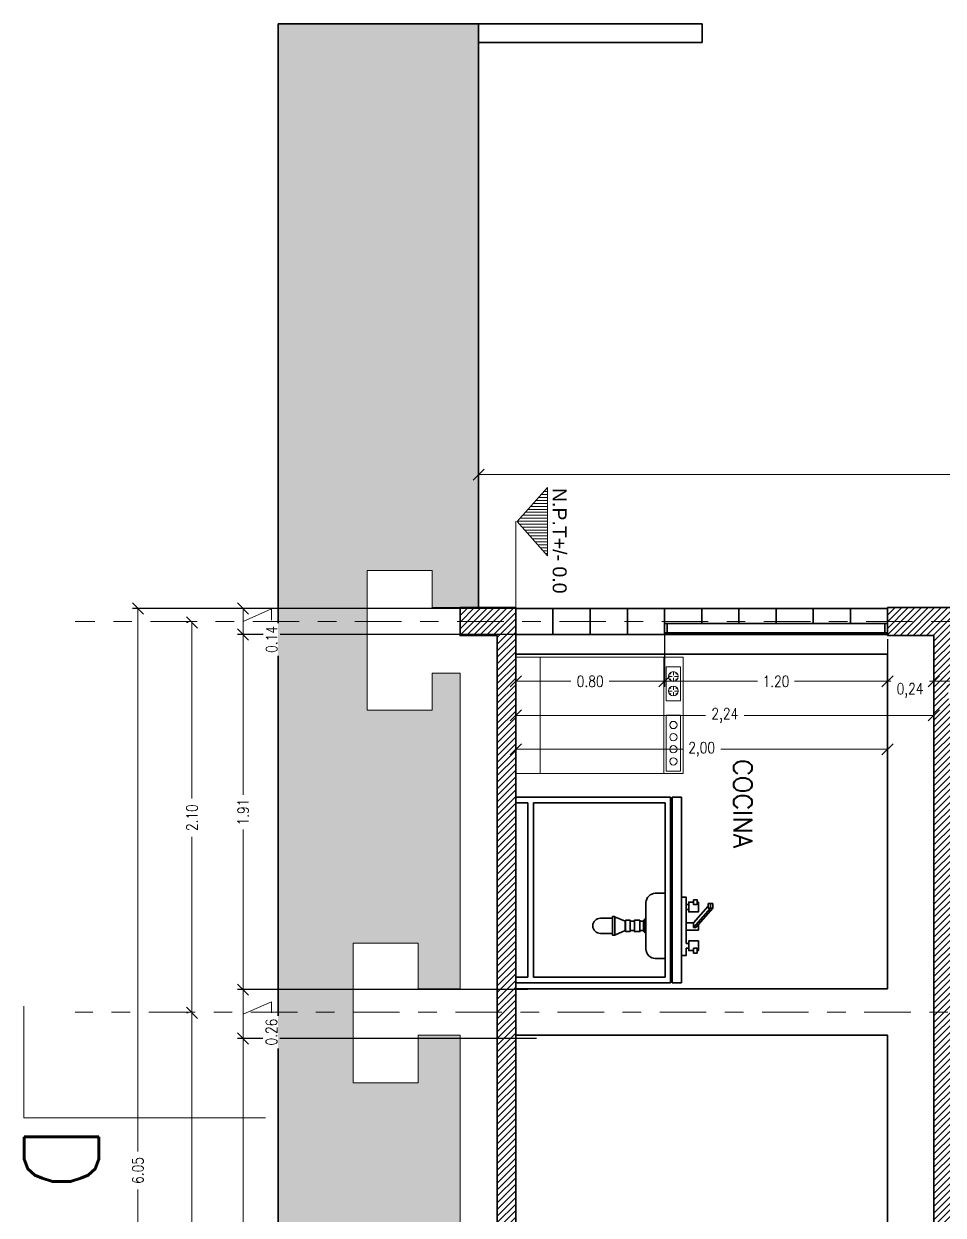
# Model space of a CAD drawing. Header units: metres. Extents: x -89 to 15, y -108 to -10.
# Drawn here: x -49.55 to -44.6, y -16.41 to -10 of the extents above; entities that cross this region are included whole.
import ezdxf

# ---------------------------------------------------------------- set-up
doc = ezdxf.new("R2010")
doc.units = ezdxf.units.M
doc.header["$LTSCALE"] = 5
doc.header["$MEASUREMENT"] = 0
doc.linetypes.add('CENTER', pattern=[2, 1.25, -0.25, 0.25, -0.25])
doc.layers.get('0').update_dxf_attribs({"color": 30})
for name, color, linetype, lineweight in [('A-ANNO-DIMS', 3, 'Continuous', 18), ('A-ANNO-SYMB', 3, 'Continuous', 18), ('A-ANNO-TEXT', 3, 'Continuous', 18), ('A-ELEV-MBE1', 7, 'Continuous', 35), ('A-SECT-MCUT', 7, 'Continuous', 35), ('A-SECT-PATT', 8, 'Continuous', 18)]:
    doc.layers.add(name, color=color, linetype=linetype, lineweight=lineweight)
doc.styles.add('E-ARIAL', font='arial.ttf')
doc.styles.add('E-ROMANS', font='romans.shx', dxfattribs={"width": 0.8})
doc.dimstyles.new('E-0050_TICK_12', dxfattribs={"dimscale": 0.001, "dimtxt": 60, "dimasz": 60, "dimexe": 30, "dimexo": 20, "dimgap": 30, "dimtad": 0, "dimzin": 0, "dimdsep": 46, "dimtxsty": 'E-ROMANS', "dimblk": 'OBLIQUE', "dimcen": 30, "dimclrd": 256, "dimclre": 256, "dimclrt": 256, "dimadec": 0, "dimazin": 0, "dimtfac": 1, "dimtmove": 1, "dimatfit": 3, "dimldrblk": 'OPEN90', "dimfxl": 1, "dimtfill": 1, "dimtolj": 1, "dimtzin": 0, "dimlwd": -1, "dimarcsym": 0})
pattern_1 = [(45, (-50.138073, -5.202707), (-0.01767767, 0.01767767), [])]

# ---------------------------------------------------------------- blocks, each defined once
blk = doc.blocks.new('_Oblique')
at = {"color": 0, "linetype": 'ByBlock', "lineweight": -2}
blk.add_line((-0.5, -0.5), (0.5, 0.5), dxfattribs=at)
blk = doc.blocks.new('*D165')
at = {"layer": 'A-ANNO-DIMS', "lineweight": -2, "transparency": 16777216}
for p, q in [((-47.0985, -12.4098), (-47.0985, -12.3998)), ((-39.5799, -12.4098), (-39.5799, -12.3998))]:
    blk.add_line(p, q, dxfattribs=at)
at = {"layer": 'A-ANNO-DIMS', "transparency": 16777216}
for p, q in [((-47.0985, -12.4298), (-43.4424, -12.4298)), ((-39.5799, -12.4298), (-43.2361, -12.4298))]:
    blk.add_line(p, q, dxfattribs=at)
at = {"layer": 'A-ANNO-DIMS', "transparency": 16777216, "xscale": 0.06, "yscale": 0.06, "zscale": 0.06, "rotation": 180}
blk.add_blockref('_Oblique', (-47.0985, -12.4298), dxfattribs=at)
at = {"layer": 'A-ANNO-DIMS', "transparency": 16777216, "xscale": 0.06, "yscale": 0.06, "zscale": 0.06}
blk.add_blockref('_Oblique', (-39.5799, -12.4298), dxfattribs=at)
at = {"layer": 'A-ANNO-DIMS', "transparency": 16777216, "insert": (-43.3392, -12.4298), "char_height": 0.06, "attachment_point": 5, "style": 'E-ROMANS', "bg_fill": 3, "box_fill_scale": 1.25, "bg_fill_color": 256, "bg_fill_true_color": 13158600, "bg_fill_transparency": 0}
blk.add_mtext('\\A1;7.52', dxfattribs=at)
blk = doc.blocks.new('_Open90')
at = {"color": 0, "linetype": 'ByBlock', "lineweight": -2}
for p, q in [((0, 0), (-1, 0)), ((-0.5, 0.5), (0, 0)), ((0, 0), (-0.5, -0.5))]:
    blk.add_line(p, q, dxfattribs=at)
blk = doc.blocks.new('*D166')
at = {"layer": 'A-ANNO-DIMS', "lineweight": -2, "transparency": 16777216}
for p, q in [((-48.6608, -13.2246), (-48.6708, -13.2246)), ((-48.6608, -15.3246), (-48.6708, -15.3246))]:
    blk.add_line(p, q, dxfattribs=at)
at = {"layer": 'A-ANNO-DIMS', "transparency": 16777216}
for p, q in [((-48.6408, -13.2246), (-48.6408, -14.1715)), ((-48.6408, -15.3246), (-48.6408, -14.3778))]:
    blk.add_line(p, q, dxfattribs=at)
at = {"layer": 'A-ANNO-DIMS', "transparency": 16777216, "xscale": 0.06, "yscale": 0.06, "zscale": 0.06}
for p, rotation in [((-48.6408, -13.2246), 90), ((-48.6408, -15.3246), 270)]:
    blk.add_blockref('_Oblique', p, dxfattribs=dict(at, rotation=rotation))
at = {"layer": 'A-ANNO-DIMS', "transparency": 16777216, "insert": (-48.6408, -14.2746), "char_height": 0.06, "attachment_point": 5, "rotation": 90, "style": 'E-ROMANS', "bg_fill": 3, "box_fill_scale": 1.25, "bg_fill_color": 256, "bg_fill_true_color": 13158600, "bg_fill_transparency": 0}
blk.add_mtext('\\A1;2.10', dxfattribs=at)
blk = doc.blocks.new('*D167')
at = {"layer": 'A-ANNO-DIMS', "lineweight": -2, "transparency": 16777216}
for p, q in [((-48.6608, -15.3246), (-48.6708, -15.3246)), ((-48.6608, -19.1246), (-48.6708, -19.1246))]:
    blk.add_line(p, q, dxfattribs=at)
at = {"layer": 'A-ANNO-DIMS', "transparency": 16777216}
for p, q in [((-48.6408, -15.3246), (-48.6408, -17.1215)), ((-48.6408, -19.1246), (-48.6408, -17.3278))]:
    blk.add_line(p, q, dxfattribs=at)
at = {"layer": 'A-ANNO-DIMS', "transparency": 16777216, "xscale": 0.06, "yscale": 0.06, "zscale": 0.06}
for p, rotation in [((-48.6408, -15.3246), 90), ((-48.6408, -19.1246), 270)]:
    blk.add_blockref('_Oblique', p, dxfattribs=dict(at, rotation=rotation))
at = {"layer": 'A-ANNO-DIMS', "transparency": 16777216, "insert": (-48.6408, -17.2246), "char_height": 0.06, "attachment_point": 5, "rotation": 90, "style": 'E-ROMANS', "bg_fill": 3, "box_fill_scale": 1.25, "bg_fill_color": 256, "bg_fill_true_color": 13158600, "bg_fill_transparency": 0}
blk.add_mtext('\\A1;3.80', dxfattribs=at)
blk = doc.blocks.new('*D168')
at = {"layer": 'A-ANNO-DIMS', "lineweight": -2, "transparency": 16777216}
for p, q in [((-46.8345, -13.2896), (-48.3958, -13.2896)), ((-46.8345, -15.1996), (-48.3958, -15.1996))]:
    blk.add_line(p, q, dxfattribs=at)
at = {"layer": 'A-ANNO-DIMS', "transparency": 16777216}
for p, q in [((-48.3658, -13.2896), (-48.3658, -14.1518)), ((-48.3658, -15.1996), (-48.3658, -14.3375))]:
    blk.add_line(p, q, dxfattribs=at)
at = {"layer": 'A-ANNO-DIMS', "transparency": 16777216, "xscale": 0.06, "yscale": 0.06, "zscale": 0.06}
for p, rotation in [((-48.3658, -13.2896), 90), ((-48.3658, -15.1996), 270)]:
    blk.add_blockref('_Oblique', p, dxfattribs=dict(at, rotation=rotation))
at = {"layer": 'A-ANNO-DIMS', "transparency": 16777216, "insert": (-48.3658, -14.2446), "char_height": 0.06, "attachment_point": 5, "rotation": 90, "style": 'E-ROMANS', "bg_fill": 3, "box_fill_scale": 1.25, "bg_fill_color": 256, "bg_fill_true_color": 13158600, "bg_fill_transparency": 0}
blk.add_mtext('\\A1;1.91', dxfattribs=at)
blk = doc.blocks.new('*D169')
at = {"layer": 'A-ANNO-DIMS', "lineweight": -2, "transparency": 16777216}
for p, q in [((-46.7872, -15.4626), (-48.3958, -15.4626)), ((-46.8128, -19.055), (-48.3958, -19.055))]:
    blk.add_line(p, q, dxfattribs=at)
at = {"layer": 'A-ANNO-DIMS', "transparency": 16777216}
for p, q in [((-48.3658, -15.4626), (-48.3658, -17.1568)), ((-48.3658, -19.055), (-48.3658, -17.3608))]:
    blk.add_line(p, q, dxfattribs=at)
at = {"layer": 'A-ANNO-DIMS', "transparency": 16777216, "xscale": 0.06, "yscale": 0.06, "zscale": 0.06}
for p, rotation in [((-48.3658, -15.4626), 90), ((-48.3658, -19.055), 270)]:
    blk.add_blockref('_Oblique', p, dxfattribs=dict(at, rotation=rotation))
at = {"layer": 'A-ANNO-DIMS', "transparency": 16777216, "insert": (-48.3658, -17.2588), "char_height": 0.06, "attachment_point": 5, "rotation": 90, "style": 'E-ROMANS', "bg_fill": 3, "box_fill_scale": 1.25, "bg_fill_color": 256, "bg_fill_true_color": 13158600, "bg_fill_transparency": 0}
blk.add_mtext('\\A1;3.59', dxfattribs=at)
blk = doc.blocks.new('*D249')
at = {"layer": 'A-ANNO-DIMS', "lineweight": -2, "transparency": 16777216}
for p, q in [((-48.3858, -15.1996), (-48.3958, -15.1996)), ((-48.3858, -15.4626), (-48.3958, -15.4626))]:
    blk.add_line(p, q, dxfattribs=at)
at = {"layer": 'A-ANNO-DIMS', "transparency": 16777216}
for p, q in [((-48.3658, -15.1996), (-48.3658, -15.4626)), ((-48.3658, -15.3311), (-48.2132, -15.2648)), ((-48.2132, -15.2648), (-48.2132, -15.3248))]:
    blk.add_line(p, q, dxfattribs=at)
at = {"layer": 'A-ANNO-DIMS', "transparency": 16777216, "xscale": 0.06, "yscale": 0.06, "zscale": 0.06}
for p, rotation in [((-48.3658, -15.1996), 90), ((-48.3658, -15.4626), 270)]:
    blk.add_blockref('_Oblique', p, dxfattribs=dict(at, rotation=rotation))
at = {"layer": 'A-ANNO-DIMS', "transparency": 16777216, "insert": (-48.2132, -15.428), "char_height": 0.06, "attachment_point": 5, "rotation": 90, "style": 'E-ROMANS', "bg_fill": 3, "box_fill_scale": 1.25, "bg_fill_color": 256, "bg_fill_true_color": 13158600, "bg_fill_transparency": 0}
blk.add_mtext('\\A1;0.26', dxfattribs=at)
blk = doc.blocks.new('*D250')
at = {"layer": 'A-ANNO-DIMS', "lineweight": -2, "transparency": 16777216}
for p, q in [((-46.5516, -13.1496), (-48.3959, -13.1496)), ((-46.5516, -13.2896), (-48.3959, -13.2896))]:
    blk.add_line(p, q, dxfattribs=at)
at = {"layer": 'A-ANNO-DIMS', "transparency": 16777216}
for p, q in [((-48.3659, -13.2896), (-48.3659, -13.1496)), ((-48.3659, -13.2196), (-48.2122, -13.1519)), ((-48.2122, -13.1519), (-48.2122, -13.2119))]:
    blk.add_line(p, q, dxfattribs=at)
at = {"layer": 'A-ANNO-DIMS', "transparency": 16777216, "xscale": 0.06, "yscale": 0.06, "zscale": 0.06}
for p, rotation in [((-48.3659, -13.1496), 90), ((-48.3659, -13.2896), 270)]:
    blk.add_blockref('_Oblique', p, dxfattribs=dict(at, rotation=rotation))
at = {"layer": 'A-ANNO-DIMS', "transparency": 16777216, "insert": (-48.2122, -13.3162), "char_height": 0.06, "attachment_point": 5, "rotation": 90, "style": 'E-ROMANS', "bg_fill": 3, "box_fill_scale": 1.25, "bg_fill_color": 256, "bg_fill_true_color": 13158600, "bg_fill_transparency": 0}
blk.add_mtext('\\A1;0.14', dxfattribs=at)
blk = doc.blocks.new('*D170')
at = {"layer": 'A-ANNO-DIMS', "lineweight": -2, "transparency": 16777216}
for p, q in [((-47.1929, -13.1496), (-48.9615, -13.1496)), ((-47.2185, -19.195), (-48.9615, -19.195))]:
    blk.add_line(p, q, dxfattribs=at)
at = {"layer": 'A-ANNO-DIMS', "transparency": 16777216}
for p, q in [((-48.9315, -13.1496), (-48.9315, -16.0703)), ((-48.9315, -19.195), (-48.9315, -16.2743))]:
    blk.add_line(p, q, dxfattribs=at)
at = {"layer": 'A-ANNO-DIMS', "transparency": 16777216, "xscale": 0.06, "yscale": 0.06, "zscale": 0.06}
for p, rotation in [((-48.9315, -13.1496), 90), ((-48.9315, -19.195), 270)]:
    blk.add_blockref('_Oblique', p, dxfattribs=dict(at, rotation=rotation))
at = {"layer": 'A-ANNO-DIMS', "transparency": 16777216, "insert": (-48.9315, -16.1723), "char_height": 0.06, "attachment_point": 5, "rotation": 90, "style": 'E-ROMANS', "bg_fill": 3, "box_fill_scale": 1.25, "bg_fill_color": 256, "bg_fill_true_color": 13158600, "bg_fill_transparency": 0}
blk.add_mtext('\\A1;6.05', dxfattribs=at)
blk = doc.blocks.new('*D223')
at = {"layer": 'A-ANNO-DIMS', "lineweight": -2, "transparency": 16777216}
for p, q in [((-46.8985, -13.165), (-46.8985, -13.5714)), ((-46.0985, -13.165), (-46.0985, -13.5714))]:
    blk.add_line(p, q, dxfattribs=at)
at = {"layer": 'A-ANNO-DIMS', "transparency": 16777216}
for p, q in [((-46.8985, -13.5414), (-46.6017, -13.5414)), ((-46.0985, -13.5414), (-46.3954, -13.5414))]:
    blk.add_line(p, q, dxfattribs=at)
at = {"layer": 'A-ANNO-DIMS', "transparency": 16777216, "xscale": 0.06, "yscale": 0.06, "zscale": 0.06, "rotation": 180}
blk.add_blockref('_Oblique', (-46.8985, -13.5414), dxfattribs=at)
at = {"layer": 'A-ANNO-DIMS', "transparency": 16777216, "xscale": 0.06, "yscale": 0.06, "zscale": 0.06}
blk.add_blockref('_Oblique', (-46.0985, -13.5414), dxfattribs=at)
at = {"layer": 'A-ANNO-DIMS', "transparency": 16777216, "insert": (-46.4985, -13.5414), "char_height": 0.06, "attachment_point": 5, "style": 'E-ROMANS', "bg_fill": 3, "box_fill_scale": 1.25, "bg_fill_color": 256, "bg_fill_true_color": 13158600, "bg_fill_transparency": 0}
blk.add_mtext('\\A1;0.80', dxfattribs=at)
blk = doc.blocks.new('*D224')
at = {"layer": 'A-ANNO-DIMS', "lineweight": -2, "transparency": 16777216}
for p, q in [((-46.0985, -13.165), (-46.0985, -13.5714)), ((-44.8985, -13.315), (-44.8985, -13.5714))]:
    blk.add_line(p, q, dxfattribs=at)
at = {"layer": 'A-ANNO-DIMS', "transparency": 16777216}
for p, q in [((-46.0985, -13.5414), (-45.5982, -13.5414)), ((-44.8985, -13.5414), (-45.3988, -13.5414))]:
    blk.add_line(p, q, dxfattribs=at)
at = {"layer": 'A-ANNO-DIMS', "transparency": 16777216, "xscale": 0.06, "yscale": 0.06, "zscale": 0.06, "rotation": 180}
blk.add_blockref('_Oblique', (-46.0985, -13.5414), dxfattribs=at)
at = {"layer": 'A-ANNO-DIMS', "transparency": 16777216, "xscale": 0.06, "yscale": 0.06, "zscale": 0.06}
blk.add_blockref('_Oblique', (-44.8985, -13.5414), dxfattribs=at)
at = {"layer": 'A-ANNO-DIMS', "transparency": 16777216, "insert": (-45.4985, -13.5414), "char_height": 0.06, "attachment_point": 5, "style": 'E-ROMANS', "bg_fill": 3, "box_fill_scale": 1.25, "bg_fill_color": 256, "bg_fill_true_color": 13158600, "bg_fill_transparency": 0}
blk.add_mtext('\\A1;1.20', dxfattribs=at)
blk = doc.blocks.new('*D225')
at = {"layer": 'A-ANNO-DIMS', "lineweight": -2, "transparency": 16777216}
for p, q in [((-44.8985, -13.315), (-44.8985, -13.5714)), ((-44.6492, -13.3456), (-44.6492, -13.5714))]:
    blk.add_line(p, q, dxfattribs=at)
at = {"layer": 'A-ANNO-DIMS', "transparency": 16777216}
for p, q in [((-44.8985, -13.5414), (-44.8817, -13.5414)), ((-44.6492, -13.5414), (-44.6731, -13.5414))]:
    blk.add_line(p, q, dxfattribs=at)
at = {"layer": 'A-ANNO-DIMS', "transparency": 16777216, "insert": (-44.7774, -13.5903), "char_height": 0.06, "attachment_point": 5, "style": 'E-ROMANS', "bg_fill": 3, "box_fill_scale": 1.25, "bg_fill_color": 256, "bg_fill_true_color": 13158600, "bg_fill_transparency": 0}
blk.add_mtext('\\A1;0,24', dxfattribs=at)
at = {"layer": 'A-ANNO-DIMS', "transparency": 16777216, "xscale": 0.06, "yscale": 0.06, "zscale": 0.06, "rotation": 180}
blk.add_blockref('_Oblique', (-44.8985, -13.5414), dxfattribs=at)
at = {"layer": 'A-ANNO-DIMS', "transparency": 16777216, "xscale": 0.06, "yscale": 0.06, "zscale": 0.06}
blk.add_blockref('_Oblique', (-44.6492, -13.5414), dxfattribs=at)
blk = doc.blocks.new('*D230')
at = {"layer": 'A-ANNO-DIMS', "lineweight": -2, "transparency": 16777216}
for p, q in [((-44.6492, -13.315), (-44.6492, -13.5714)), ((-44.5492, -13.315), (-44.5492, -13.5714))]:
    blk.add_line(p, q, dxfattribs=at)
at = {"layer": 'A-ANNO-DIMS', "transparency": 16777216}
blk.add_line((-44.6492, -13.5414), (-44.5492, -13.5414), dxfattribs=at)
at = {"layer": 'A-ANNO-DIMS', "transparency": 16777216, "xscale": 0.06, "yscale": 0.06, "zscale": 0.06, "rotation": 180}
blk.add_blockref('_Oblique', (-44.6492, -13.5414), dxfattribs=at)
at = {"layer": 'A-ANNO-DIMS', "transparency": 16777216, "insert": (-44.4848, -13.5903), "char_height": 0.06, "attachment_point": 5, "style": 'E-ROMANS', "bg_fill": 3, "box_fill_scale": 1.25, "bg_fill_color": 256, "bg_fill_true_color": 13158600, "bg_fill_transparency": 0}
blk.add_mtext('\\A1;0.10', dxfattribs=at)
at = {"layer": 'A-ANNO-DIMS', "transparency": 16777216, "xscale": 0.06, "yscale": 0.06, "zscale": 0.06}
blk.add_blockref('_Oblique', (-44.5492, -13.5414), dxfattribs=at)
blk = doc.blocks.new('*D232')
at = {"layer": 'A-ANNO-DIMS', "lineweight": -2, "transparency": 16777216}
for p, q in [((-46.8985, -13.3104), (-46.8985, -13.7547)), ((-44.6492, -13.3456), (-44.6492, -13.7547))]:
    blk.add_line(p, q, dxfattribs=at)
at = {"layer": 'A-ANNO-DIMS', "transparency": 16777216}
for p, q in [((-46.8985, -13.7247), (-45.8782, -13.7247)), ((-44.6492, -13.7247), (-45.6696, -13.7247))]:
    blk.add_line(p, q, dxfattribs=at)
at = {"layer": 'A-ANNO-DIMS', "transparency": 16777216, "xscale": 0.06, "yscale": 0.06, "zscale": 0.06, "rotation": 180}
blk.add_blockref('_Oblique', (-46.8985, -13.7247), dxfattribs=at)
at = {"layer": 'A-ANNO-DIMS', "transparency": 16777216, "xscale": 0.06, "yscale": 0.06, "zscale": 0.06}
blk.add_blockref('_Oblique', (-44.6492, -13.7247), dxfattribs=at)
at = {"layer": 'A-ANNO-DIMS', "transparency": 16777216, "insert": (-45.7739, -13.7247), "char_height": 0.06, "attachment_point": 5, "style": 'E-ROMANS', "bg_fill": 3, "box_fill_scale": 1.25, "bg_fill_color": 256, "bg_fill_true_color": 13158600, "bg_fill_transparency": 0}
blk.add_mtext('\\A1;2,24', dxfattribs=at)
blk = doc.blocks.new('*D235')
at = {"layer": 'A-ANNO-DIMS', "lineweight": -2, "transparency": 16777216}
for p, q in [((-46.8985, -14.0172), (-46.8985, -13.8771)), ((-44.8985, -14.0172), (-44.8985, -13.8771))]:
    blk.add_line(p, q, dxfattribs=at)
at = {"layer": 'A-ANNO-DIMS', "transparency": 16777216}
for p, q in [((-46.8985, -13.9071), (-46.0017, -13.9071)), ((-44.8985, -13.9071), (-45.7954, -13.9071))]:
    blk.add_line(p, q, dxfattribs=at)
at = {"layer": 'A-ANNO-DIMS', "transparency": 16777216, "xscale": 0.06, "yscale": 0.06, "zscale": 0.06, "rotation": 180}
blk.add_blockref('_Oblique', (-46.8985, -13.9071), dxfattribs=at)
at = {"layer": 'A-ANNO-DIMS', "transparency": 16777216, "xscale": 0.06, "yscale": 0.06, "zscale": 0.06}
blk.add_blockref('_Oblique', (-44.8985, -13.9071), dxfattribs=at)
at = {"layer": 'A-ANNO-DIMS', "transparency": 16777216, "insert": (-45.8985, -13.9071), "char_height": 0.06, "attachment_point": 5, "style": 'E-ROMANS', "bg_fill": 3, "box_fill_scale": 1.25, "bg_fill_color": 256, "bg_fill_true_color": 13158600, "bg_fill_transparency": 0}
blk.add_mtext('\\A1;2,00', dxfattribs=at)

msp = doc.modelspace()

# ---------------------------------------------------------------- hatches: boundary and pattern name
at = {"layer": 'A-SECT-PATT'}
h = msp.add_hatch(dxfattribs=at)
h.set_pattern_fill('ANSI31', color=256, scale=0.005, angle=135, style=0)
h.set_pattern_definition([(180, (-178.556012, -217.165877), (-4e-17, -0.015875), [])])
h.paths.add_polyline_path([(-46.7287, -12.4985), (-46.891, -12.6825), (-46.7287, -12.8665)])
h = msp.add_hatch(dxfattribs=at)
h.set_pattern_fill('ANSI31', color=256, scale=0.2, style=0)
h.set_pattern_definition(pattern_1)
h.paths.add_polyline_path([(-44.5492, -13.145), (-44.8985, -13.145), (-44.8985, -13.295), (-44.6492, -13.295), (-44.6492, -19.045), (-44.8985, -19.045), (-44.8985, -19.195), (-44.5492, -19.195)])

# ---------------------------------------------------------------- linework, layer by layer
at = {"layer": 'A-ANNO-SYMB', "ltscale": 0.003}
for p, q in [((-47.3485, -12.9458), (-47.6985, -12.9458)), ((-47.6985, -13.6958), (-47.6985, -12.9458)), ((-47.3485, -13.145), (-47.3485, -12.9458)), ((-47.1985, -13.145), (-47.3485, -13.145)), ((-46.7681, -14.0372), (-46.7681, -13.4111)), ((-46.1029, -13.4111), (-46.1029, -14.0372)), ((-47.3485, -13.6958), (-47.3485, -13.4967)), ((-47.1985, -13.4967), (-47.3485, -13.4967)), ((-47.1985, -13.4967), (-47.1985, -15.195)), ((-46.0572, -13.5154), (-46.0768, -13.5154)), ((-46.0691, -13.497), (-46.0638, -13.5024)), ((-46.0507, -13.4893), (-46.0507, -13.5089)), ((-46.0442, -13.5154), (-46.0246, -13.5154)), ((-46.0377, -13.5024), (-46.0326, -13.4973)), ((-46.0638, -13.5285), (-46.0691, -13.5338)), ((-46.0691, -13.5753), (-46.0638, -13.5806)), ((-46.0507, -13.5415), (-46.0507, -13.5219)), ((-46.0507, -13.5676), (-46.0507, -13.5872)), ((-46.0329, -13.5333), (-46.0377, -13.5285)), ((-46.0377, -13.5806), (-46.0326, -13.5756)), ((-46.0572, -13.5937), (-46.0768, -13.5937)), ((-46.0638, -13.6067), (-46.0691, -13.6121)), ((-46.0507, -13.6198), (-46.0507, -13.6002)), ((-46.0442, -13.5937), (-46.0246, -13.5937)), ((-46.0329, -13.6115), (-46.0377, -13.6067)), ((-47.3485, -13.6958), (-47.6985, -13.6958)), ((-46.0076, -14.037), (-46.0576, -14.037))]:
    msp.add_line(p, q, dxfattribs=at)
at = {"layer": 'A-ANNO-SYMB', "ltscale": 0.2}
msp.add_line((-49.5455, -15.8887), (-49.5455, -15.2887), dxfattribs=at)
at = {"layer": 'A-ANNO-SYMB'}
msp.add_lwpolyline([(-46.8908, -12.6823), (-46.7285, -12.4983), (-46.7285, -12.8663)], close=True, dxfattribs=at)
at = {"layer": 'A-ANNO-SYMB', "ltscale": 0.003}
for points in [[(-46.8985, -14.0372), (-45.9985, -14.0372), (-45.9985, -13.4111), (-46.8985, -13.4111)], [(-46.0898, -13.6459), (-46.0116, -13.6459), (-46.0116, -13.4632), (-46.0898, -13.4632)], [(-46.0898, -14.0241), (-46.0116, -14.0241), (-46.0116, -13.7241), (-46.0898, -13.7241)]]:
    msp.add_lwpolyline(points, close=True, dxfattribs=at)
for centre, radius in [((-46.0507, -13.5154), 0.0261), ((-46.0507, -13.5937), 0.0261), ((-46.0507, -13.7763), 0.0196), ((-46.0507, -13.8415), 0.0196), ((-46.0507, -13.9067), 0.0196), ((-46.0507, -13.9719), 0.0196)]:
    msp.add_circle(centre, radius, dxfattribs=at)
at = {"layer": 'A-ELEV-MBE1'}
for p, q in [((-48.1776, -22.8204), (-48.1776, -10.005)), ((-47.0985, -10.005), (-48.1776, -10.005)), ((-45.8966, -10.005), (-47.0985, -10.005)), ((-47.0985, -13.145), (-47.0985, -10.005)), ((-45.8966, -10.005), (-46.9985, -10.005)), ((-45.8966, -10.105), (-45.8966, -10.005)), ((-45.8966, -10.105), (-45.8966, -10.005)), ((-47.0985, -10.105), (-45.8966, -10.105)), ((-46.9985, -10.105), (-45.8966, -10.105)), ((-46.0985, -13.1504), (-44.8972, -13.1504)), ((-46.0985, -13.2904), (-46.0985, -13.1504)), ((-45.8985, -13.1504), (-45.8985, -13.2304)), ((-45.8985, -13.2304), (-45.8985, -13.1504)), ((-45.6985, -13.1504), (-45.6985, -13.2304)), ((-45.6985, -13.2304), (-45.6985, -13.1504)), ((-45.4985, -13.1504), (-45.4985, -13.2304)), ((-45.4985, -13.2304), (-45.4985, -13.1504)), ((-45.2985, -13.1504), (-45.2985, -13.2304)), ((-45.2985, -13.2304), (-45.2985, -13.1504)), ((-45.0985, -13.1504), (-45.0985, -13.2304)), ((-44.9985, -13.1504), (-45.0985, -13.1504)), ((-46.0985, -13.2304), (-46.0985, -13.2804)), ((-46.0985, -13.2304), (-44.8985, -13.2304)), ((-46.0835, -13.2304), (-46.0835, -13.2804)), ((-44.9135, -13.2304), (-44.9135, -13.2804)), ((-44.8985, -13.2304), (-44.8985, -13.2804)), ((-46.0985, -13.2804), (-44.8985, -13.2804)), ((-45.8985, -13.2904), (-46.0985, -13.2904)), ((-45.8985, -13.2804), (-45.8985, -13.2904)), ((-45.8985, -13.2904), (-44.8985, -13.2904)), ((-46.8341, -14.1645), (-46.8985, -14.1645)), ((-46.8341, -14.1945), (-46.8985, -14.1945)), ((-46.8341, -14.1645), (-46.0656, -14.1645)), ((-46.8341, -14.6634), (-46.8341, -14.1945)), ((-46.8341, -14.1945), (-46.8341, -15.1324)), ((-46.8041, -14.1945), (-46.0956, -14.1945)), ((-46.8041, -14.1945), (-46.8041, -15.1324)), ((-46.8041, -14.6634), (-46.8041, -14.1945)), ((-46.0956, -14.1945), (-46.0956, -14.6634)), ((-46.0656, -14.1645), (-46.0656, -14.6634)), ((-46.0576, -14.1645), (-46.0576, -15.1624)), ((-46.0576, -14.1645), (-46.0076, -14.1645)), ((-46.0076, -14.1645), (-46.0076, -15.1624)), ((-46.8341, -14.6634), (-46.8341, -15.1324)), ((-46.0956, -15.1324), (-46.0956, -14.6634)), ((-46.0656, -15.1624), (-46.0656, -14.6634)), ((-45.8511, -14.7356), (-45.8642, -14.7356)), ((-45.8642, -14.7356), (-45.8642, -14.7617)), ((-45.8381, -14.7356), (-45.8511, -14.7356)), ((-45.8511, -14.7356), (-45.8511, -14.7617)), ((-45.8381, -14.7617), (-45.8381, -14.7356)), ((-45.9815, -14.7421), (-45.9685, -14.7421)), ((-45.9685, -14.7682), (-45.9815, -14.7682)), ((-45.8641, -14.7502), (-45.9424, -14.84)), ((-45.8511, -14.7617), (-45.9424, -14.866)), ((-45.9294, -14.866), (-45.8381, -14.7617)), ((-45.8642, -14.7617), (-45.8511, -14.7617)), ((-45.8511, -14.7617), (-45.8381, -14.7617)), ((-46.3781, -14.8156), (-46.4433, -14.8156)), ((-46.31, -14.8316), (-46.31, -14.8816)), ((-46.31, -14.8316), (-46.3081, -14.8316)), ((-46.2839, -14.8316), (-46.2608, -14.8316)), ((-46.2304, -14.8316), (-46.2107, -14.8316)), ((-45.9424, -14.84), (-45.9815, -14.84)), ((-45.9424, -14.84), (-45.9424, -14.866)), ((-45.9163, -14.8791), (-45.9163, -14.8512)), ((-46.3781, -14.8975), (-46.4433, -14.8975)), ((-46.31, -14.8816), (-46.3081, -14.8816)), ((-46.2839, -14.8816), (-46.2608, -14.8816)), ((-46.2304, -14.8816), (-46.2107, -14.8816)), ((-45.9815, -14.8791), (-45.9163, -14.8791)), ((-45.9424, -14.866), (-45.9294, -14.866)), ((-45.9685, -14.9508), (-45.9815, -14.9508)), ((-45.9815, -14.9769), (-45.9685, -14.9769)), ((-46.8341, -15.1324), (-46.8985, -15.1324)), ((-46.8341, -15.1624), (-46.8985, -15.1624)), ((-46.8341, -15.1624), (-46.0656, -15.1624)), ((-46.8041, -15.1324), (-46.0956, -15.1324)), ((-46.0576, -15.1624), (-46.0076, -15.1624))]:
    msp.add_line(p, q, dxfattribs=at)
for points in [[(-45.6985, -13.2804), (-45.6985, -13.2904)], [(-45.4985, -13.2804), (-45.4985, -13.2904)], [(-45.2985, -13.2804), (-45.2985, -13.2904)], [(-45.0985, -13.2804), (-45.0985, -13.2904)], [(-44.8985, -15.195), (-44.8985, -13.395)], [(-46.0656, -14.6816), (-46.0576, -14.6816)], [(-45.9815, -14.9508), (-45.9815, -14.703), (-46.0076, -14.703), (-46.0076, -15.016), (-45.9815, -15.016), (-45.9815, -14.9769)], [(-45.9228, -14.7291), (-45.9163, -14.7291), (-45.9163, -14.7813), (-45.9685, -14.7813), (-45.9685, -14.7291), (-45.9424, -14.7291)], [(-46.31, -14.8316), (-46.3614, -14.8092), (-46.3662, -14.8092), (-46.3662, -14.8092)], [(-46.2038, -14.8246), (-46.2107, -14.8275), (-46.2107, -14.8566)], [(-46.2038, -14.8886), (-46.2107, -14.8856), (-46.2107, -14.8566)], [(-46.31, -14.8816), (-46.3614, -14.904), (-46.3662, -14.904), (-46.3662, -14.904)], [(-45.9228, -14.99), (-45.9163, -14.99), (-45.9163, -14.9378), (-45.9685, -14.9378), (-45.9685, -14.99), (-45.9424, -14.99)], [(-46.0576, -15.032), (-46.0656, -15.032)], [(-44.8985, -15.445), (-46.8985, -15.445), (-46.8985, -15.195), (-44.8985, -15.195)], [(-44.8985, -18.845), (-44.8985, -15.445)]]:
    msp.add_lwpolyline(points, dxfattribs=at)
for points in [[(-46.8341, -15.1324), (-46.8341, -14.6634), (-46.8341, -14.6634), (-46.8341, -15.1324)], [(-45.9424, -14.716), (-45.9229, -14.716), (-45.9229, -14.7421), (-45.9424, -14.7421)], [(-46.3662, -14.8056), (-46.3662, -14.9075), (-46.3781, -14.9075), (-46.3781, -14.8056)], [(-46.2839, -14.826), (-46.2839, -14.8871), (-46.3081, -14.8871), (-46.3081, -14.826)], [(-46.2304, -14.826), (-46.2304, -14.8871), (-46.2608, -14.8871), (-46.2608, -14.826)], [(-46.1981, -14.8192), (-46.1981, -14.894), (-46.2038, -14.894), (-46.2038, -14.8192)], [(-45.9424, -15.003), (-45.9229, -15.003), (-45.9229, -14.9769), (-45.9424, -14.9769)]]:
    msp.add_lwpolyline(points, close=True, dxfattribs=at)
msp.add_lwpolyline([(-46.0956, -15.032), (-46.1481, -15.032, -0.414214), (-46.1981, -14.982), (-46.1981, -14.7316, -0.414214), (-46.1481, -14.6816), (-46.0956, -14.6816)], format="xyb", dxfattribs=at)
msp.add_arc((-46.4433, -14.8566), 0.0409, 90, 270, dxfattribs=at)
at = {"layer": 'A-SECT-MCUT'}
for p, q in [((-44.8985, -13.295), (-44.8985, -13.145)), ((-44.8985, -13.145), (-44.5492, -13.145)), ((-44.6492, -13.295), (-44.8985, -13.295)), ((-44.6492, -19.045), (-44.6492, -13.295))]:
    msp.add_line(p, q, dxfattribs=at)
for points in [[(-46.8985, -13.295), (-46.8985, -13.295), (-46.8985, -13.145), (-47.1985, -13.145), (-47.1985, -13.295), (-46.9985, -13.295)], [(-46.9985, -13.295), (-46.9985, -19.045)]]:
    msp.add_lwpolyline(points, dxfattribs=at)
for points in [[(-46.6985, -13.1504), (-46.6985, -13.2904), (-46.8985, -13.2904), (-46.8985, -13.1504)], [(-46.4985, -13.1504), (-46.4985, -13.2904), (-46.6985, -13.2904), (-46.6985, -13.1504)], [(-46.2985, -13.1504), (-46.2985, -13.2904), (-46.4985, -13.2904), (-46.4985, -13.1504)], [(-46.0985, -13.1504), (-46.0985, -13.2904), (-46.2985, -13.2904), (-46.2985, -13.1504)]]:
    msp.add_lwpolyline(points, close=True, dxfattribs=at)

# ---------------------------------------------------------------- texts
at = {"layer": 'A-ANNO-TEXT'}
for s, height, style, p in [('N.P.T+/- 0.0', 0.075, 'E-ARIAL', (-46.7, -12.5015)), ('COCINA', 0.1, 'E-ROMANS', (-45.727, -13.9598)), ('D', 0.4, 'E-ROMANS', (-49.5428, -15.9229))]:
    msp.add_text(s, height=height, rotation=270, dxfattribs=dict(at, style=style)).set_placement(p)

# ---------------------------------------------------------------- dimensions: what is measured, and where the dimension line sits
at = {"layer": 'A-ANNO-DIMS'}
dim = msp.add_linear_dim(base=(-48.6408, -15.3246), p1=(-48.6408, -13.2246), p2=(-48.6408, -15.3246), angle=270, dimstyle='E-0050_TICK_12', dxfattribs=at)
dim.commit()
dim.dimension.update_dxf_attribs({"geometry": '*D166', "text_midpoint": (-48.6408, -14.2746)})

# ---------------------------------------------------------------- next in the draw order: dimensions: what is measured, and where the dimension line sits
dim = msp.add_linear_dim(base=(-47.0985, -12.4298), p1=(-39.5799, -12.4298), p2=(-47.0985, -12.4298), dimstyle='E-0050_TICK_12', dxfattribs=at)
dim.commit()
dim.dimension.update_dxf_attribs({"geometry": '*D165', "text_midpoint": (-43.3392, -12.4298)})
for base, p1, p2, picture, middle in [((-48.3658, -15.1996), (-46.8145, -13.2896), (-46.8145, -15.1996), '*D168', (-48.3658, -14.2446)), ((-48.6408, -19.1246), (-48.6408, -15.3246), (-48.6408, -19.1246), '*D167', (-48.6408, -17.2246)), ((-48.3658, -19.055), (-46.7672, -15.4626), (-46.7928, -19.055), '*D169', (-48.3658, -17.2588))]:
    dim = msp.add_linear_dim(base=base, p1=p1, p2=p2, angle=270, dimstyle='E-0050_TICK_12', dxfattribs=at)
    dim.commit()
    dim.dimension.update_dxf_attribs({"geometry": picture, "text_midpoint": middle})

# ---------------------------------------------------------------- next in the draw order: dimensions: what is measured, and where the dimension line sits
for base, p1, p2, picture, middle in [((-48.3659, -13.1496), (-46.5316, -13.2896), (-46.5316, -13.1496), '*D250', (-48.2122, -13.2419)), ((-48.3658, -15.4626), (-48.3658, -15.1996), (-48.3658, -15.4626), '*D249', (-48.2132, -15.3548))]:
    dim = msp.add_linear_dim(base=base, p1=p1, p2=p2, angle=270, dimstyle='E-0050_TICK_12', dxfattribs=at)
    dim.commit()
    dim.dimension.update_dxf_attribs({"geometry": picture, "text_midpoint": middle, "dimtype": 160})

# ---------------------------------------------------------------- next in the draw order: linework, layer by layer
at = {"layer": 'A-ANNO-SYMB'}
msp.add_lwpolyline([(-46.8985, -13.1501), (-46.8985, -13.1501), (-46.8987, -12.68), (-46.8987, -12.68)], dxfattribs=at)
at = {"layer": 'A-ELEV-MBE1'}
msp.add_line((-44.8985, -13.395), (-46.8985, -13.395), dxfattribs=at)
at = {"layer": 'A-SECT-MCUT'}
msp.add_lwpolyline([(-46.8985, -19.195), (-46.8985, -13.145)], dxfattribs=at)

# ---------------------------------------------------------------- next in the draw order: dimensions: what is measured, and where the dimension line sits
at = {"layer": 'A-ANNO-DIMS'}
dim = msp.add_linear_dim(base=(-48.9315, -19.195), p1=(-47.1729, -13.1496), p2=(-47.1985, -19.195), angle=270, dimstyle='E-0050_TICK_12', dxfattribs=at)
dim.commit()
dim.dimension.update_dxf_attribs({"geometry": '*D170', "text_midpoint": (-48.9315, -16.1723)})

# ---------------------------------------------------------------- next in the draw order: hatches: boundary and pattern name
at = {"layer": 'A-SECT-PATT'}
h = msp.add_hatch(dxfattribs=at)
h.set_pattern_fill('DOTS', color=256, style=0)
h.set_pattern_definition([(270, (-60.52144, -10.004997), (0.0625, -0.03125), [0, -0.0625])])
h.paths.add_polyline_path([(-47.0692, -22.8204), (-47.0692, -22.3527), (-47.0985, -22.3527), (-47.0985, -19.195), (-47.1985, -19.195), (-47.3485, -19.195), (-47.3485, -19.3942), (-47.6985, -19.3942), (-47.6985, -18.6442), (-47.3485, -18.6442), (-47.3485, -18.8433), (-47.1985, -18.8433), (-47.1985, -15.445), (-47.4235, -15.445), (-47.4235, -15.4907), (-47.4235, -15.7001), (-47.7735, -15.7001), (-47.7735, -14.9501), (-47.4235, -14.9501), (-47.4235, -15.1492), (-47.4235, -15.195), (-47.1985, -15.195), (-47.1985, -13.4967), (-47.3485, -13.4967), (-47.3485, -13.6958), (-47.6985, -13.6958), (-47.6985, -12.9458), (-47.3485, -12.9458), (-47.3485, -13.145), (-47.1985, -13.145), (-47.0985, -13.145), (-47.0985, -10.005), (-48.1776, -10.005), (-48.1776, -22.8204)])
h.paths.add_polyline_path([(-48.145, -19.0155), (-48.145, -19.2338), (-48.26, -19.2338), (-48.26, -19.0155)], flags=9)
h.paths.add_polyline_path([(-48.1557, -15.2493), (-48.1557, -15.4603), (-48.2706, -15.4603), (-48.2706, -15.2493)], flags=9)
h.paths.add_polyline_path([(-48.1547, -13.1327), (-48.1547, -13.3511), (-48.2697, -13.3511), (-48.2697, -13.1327)], flags=9)
h = msp.add_hatch(dxfattribs=at)
h.set_pattern_fill('ANSI31', color=256, scale=0.2, style=0)
h.set_pattern_definition(pattern_1)
h.paths.add_polyline_path([(-46.8985, -13.145), (-47.1985, -13.145), (-47.1985, -13.295), (-46.9985, -13.295), (-46.9985, -19.045), (-47.1985, -19.045), (-47.1985, -19.195), (-46.8985, -19.195)])

# ---------------------------------------------------------------- next in the draw order: linework, layer by layer
at = {"layer": 'A-ANNO-SYMB', "ltscale": 0.003}
for p, q in [((-47.4235, -14.9501), (-47.7735, -14.9501)), ((-47.7735, -15.7001), (-47.7735, -14.9501)), ((-47.4235, -15.1492), (-47.4235, -14.9501)), ((-47.4235, -15.195), (-47.4235, -15.1492)), ((-47.1985, -15.195), (-47.4235, -15.195)), ((-47.1985, -15.445), (-47.4235, -15.445)), ((-47.4235, -15.4907), (-47.4235, -15.445)), ((-47.4235, -15.7001), (-47.4235, -15.4907)), ((-47.1985, -15.445), (-47.1985, -18.8433)), ((-47.4235, -15.7001), (-47.7735, -15.7001))]:
    msp.add_line(p, q, dxfattribs=at)
at = {"layer": 'A-ANNO-SYMB', "ltscale": 0.2}
msp.add_line((-49.5455, -15.8887), (-48.2455, -15.8887), dxfattribs=at)
at = {"layer": 'A-ANNO-SYMB', "linetype": 'CENTER', "ltscale": 0.04}
for points in [[(-38.7137, -13.22), (-49.2689, -13.22)], [(-38.7237, -15.32), (-49.2689, -15.32)]]:
    msp.add_lwpolyline(points, dxfattribs=at)

# ---------------------------------------------------------------- next in the draw order: dimensions: what is measured, and where the dimension line sits
at = {"layer": 'A-ANNO-DIMS'}
dim = msp.add_linear_dim(base=(-46.0985, -13.5414), p1=(-46.8985, -13.145), p2=(-46.0985, -13.145), dimstyle='E-0050_TICK_12', dxfattribs=at)
dim.commit()
dim.dimension.update_dxf_attribs({"geometry": '*D223', "text_midpoint": (-46.4985, -13.5414)})
dim = msp.add_linear_dim(base=(-44.8985, -13.9071), p1=(-46.8985, -14.0372), p2=(-44.8985, -14.0372), text='2,00', dimstyle='E-0050_TICK_12', dxfattribs=at)
dim.commit()
dim.dimension.update_dxf_attribs({"geometry": '*D235', "text_midpoint": (-45.8985, -13.9071)})

# ---------------------------------------------------------------- next in the draw order: dimensions: what is measured, and where the dimension line sits
dim = msp.add_linear_dim(base=(-44.8985, -13.5414), p1=(-46.0985, -13.145), p2=(-44.8985, -13.295), dimstyle='E-0050_TICK_12', dxfattribs=at)
dim.commit()
dim.dimension.update_dxf_attribs({"geometry": '*D224', "text_midpoint": (-45.4985, -13.5414)})

# ---------------------------------------------------------------- next in the draw order: dimensions: what is measured, and where the dimension line sits
dim = msp.add_linear_dim(base=(-44.6492, -13.5414), p1=(-44.8985, -13.295), p2=(-44.6492, -13.3256), text='0,24', dimstyle='E-0050_TICK_12', dxfattribs=at)
dim.commit()
dim.dimension.update_dxf_attribs({"geometry": '*D225', "text_midpoint": (-44.7774, -13.5903), "dimtype": 160})

# ---------------------------------------------------------------- next in the draw order: dimensions: what is measured, and where the dimension line sits
dim = msp.add_linear_dim(base=(-44.5492, -13.5414), p1=(-44.6492, -13.295), p2=(-44.5492, -13.295), dimstyle='E-0050_TICK_12', dxfattribs=at)
dim.commit()
dim.dimension.update_dxf_attribs({"geometry": '*D230', "text_midpoint": (-44.4848, -13.5903), "dimtype": 160})

# ---------------------------------------------------------------- next in the draw order: dimensions: what is measured, and where the dimension line sits
dim = msp.add_linear_dim(base=(-44.6492, -13.7247), p1=(-46.8985, -13.2904), p2=(-44.6492, -13.3256), text='2,24', dimstyle='E-0050_TICK_12', dxfattribs=at)
dim.commit()
dim.dimension.update_dxf_attribs({"geometry": '*D232', "text_midpoint": (-45.7739, -13.7247)})

doc.saveas('drawing.dxf')
